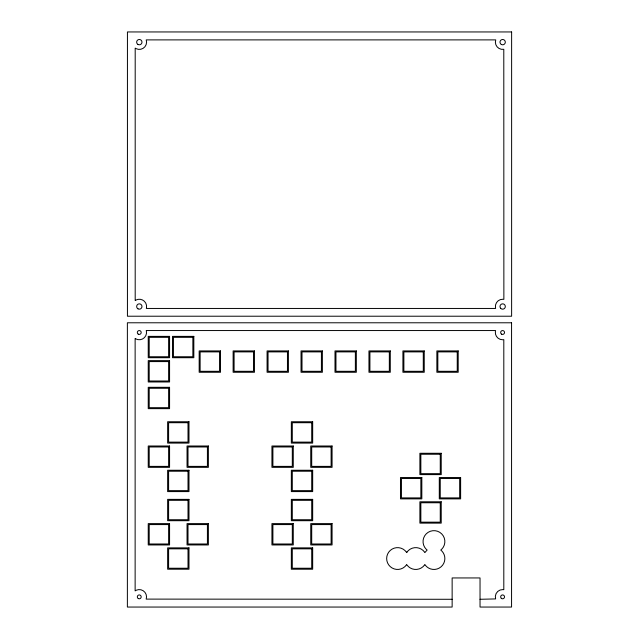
<?xml version="1.0" encoding="UTF-8"?>
<svg xmlns="http://www.w3.org/2000/svg" width="639" height="639" viewBox="0 0 639 639"><rect width="100%" height="100%" fill="white"/><g stroke="black" fill="none" stroke-linecap="round" stroke-linejoin="round"><path stroke-width="0.96" d="M452.14 599.286L146.179 599.11A7.277 7.277 0 0 0 136.299 590.212L135.133 590.891L135.133 338.438L135.62 338.79A7.277 7.277 0 0 0 146.379 330.978L146.235 330.547L495.608 330.547L495.353 331.729A7.277 7.277 0 0 0 502.589 339.764L503.804 339.636L503.804 589.693L502.789 589.589A7.277 7.277 0 0 0 495.616 598.919L480.033 599.286M146.531 307.503L146.323 308.453L495.64 308.453L495.433 307.399A7.277 7.277 0 0 1 502.909 299.244L503.867 299.348L503.788 49.323A7.277 7.277 0 0 1 495.728 39.89L146.235 39.89A7.277 7.277 0 0 1 136.011 48.62L135.196 48.117L135.196 300.538L135.883 300.098A7.277 7.277 0 0 1 146.531 307.503M406.931 552.128L406.668 552.559L406.396 552.128A10.911 10.911 0 0 0 390.269 550.427A10.911 10.911 0 0 0 390.269 566.649A10.911 10.911 0 0 0 406.396 564.956L406.668 564.525L406.931 564.956A10.911 10.911 0 0 0 424.592 564.956L424.855 564.525L425.119 564.956A10.911 10.911 0 0 0 441.038 566.841A10.911 10.911 0 0 0 441.669 550.826L440.766 550.051L441.669 549.276A10.911 10.911 0 0 0 441.669 533.845A10.911 10.911 0 0 0 426.237 533.845A10.911 10.911 0 0 0 426.237 549.276L427.14 550.051L424.855 552.559L424.592 552.128A10.911 10.911 0 0 0 406.931 552.128M511.623 31.95L127.433 31.95L127.433 316.217L511.623 316.217L511.623 31.95M511.567 322.783L127.377 322.783L127.377 607.05L452.14 607.05L452.14 577.944L480.033 577.944L480.033 607.05L511.567 607.05L511.567 322.783M169.575 336.37L148.232 336.37L148.232 357.712L169.575 357.712L169.575 336.37M193.833 336.37L172.49 336.37L172.49 357.712L193.833 357.712L193.833 336.37M168.608 337.336L149.207 337.336L149.207 356.746L168.608 356.746L168.608 337.336M192.858 337.336L173.457 337.336L173.457 356.746L192.858 356.746L192.858 337.336M220.511 350.923L199.168 350.923L199.168 372.265L220.511 372.265L220.511 350.923M254.466 350.923L233.123 350.923L233.123 372.265L254.466 372.265L254.466 350.923M288.421 350.923L267.078 350.923L267.078 372.265L288.421 372.265L288.421 350.923M322.383 350.923L301.033 350.923L301.033 372.265L322.383 372.265L322.383 350.923M356.338 350.923L334.996 350.923L334.996 372.265L356.338 372.265L356.338 350.923M390.293 350.923L368.951 350.923L368.951 372.265L390.293 372.265L390.293 350.923M424.248 350.923L402.905 350.923L402.905 372.265L424.248 372.265L424.248 350.923M458.203 350.923L436.86 350.923L436.86 372.265L458.203 372.265L458.203 350.923M219.544 351.889L200.135 351.889L200.135 371.299L219.544 371.299L219.544 351.889M253.499 351.889L234.098 351.889L234.098 371.299L253.499 371.299L253.499 351.889M287.454 351.889L268.053 351.889L268.053 371.299L287.454 371.299L287.454 351.889M321.409 351.889L302.007 351.889L302.007 371.299L321.409 371.299L321.409 351.889M355.364 351.889L335.962 351.889L335.962 371.299L355.364 371.299L355.364 351.889M389.327 351.889L369.917 351.889L369.917 371.299L389.327 371.299L389.327 351.889M423.282 351.889L403.88 351.889L403.88 371.299L423.282 371.299L423.282 351.889M457.236 351.889L437.835 351.889L437.835 371.299L457.236 371.299L457.236 351.889M169.575 360.62L148.232 360.62L148.232 381.97L169.575 381.97L169.575 360.62M168.608 361.594L149.207 361.594L149.207 380.996L168.608 380.996L168.608 361.594M169.575 387.306L148.232 387.306L148.232 408.648L169.575 408.648L169.575 387.306M168.608 388.272L149.207 388.272L149.207 407.674L168.608 407.674L168.608 388.272M188.984 421.748L167.634 421.748L167.634 443.091L188.984 443.091L188.984 421.748M312.679 421.748L291.336 421.748L291.336 443.091L312.679 443.091L312.679 421.748M188.01 422.714L168.608 422.714L168.608 442.116L188.01 442.116L188.01 422.714M311.712 422.714L292.303 422.714L292.303 442.116L311.712 442.116L311.712 422.714M169.575 445.998L148.232 445.998L148.232 467.341L169.575 467.341L169.575 445.998M208.386 445.998L187.043 445.998L187.043 467.341L208.386 467.341L208.386 445.998M293.277 445.998L271.934 445.998L271.934 467.341L293.277 467.341L293.277 445.998M332.08 445.998L310.738 445.998L310.738 467.341L332.08 467.341L332.08 445.998M168.608 446.973L149.207 446.973L149.207 466.374L168.608 466.374L168.608 446.973M207.411 446.973L188.01 446.973L188.01 466.374L207.411 466.374L207.411 446.973M292.303 446.973L272.901 446.973L272.901 466.374L292.303 466.374L292.303 446.973M331.114 446.973L311.712 446.973L311.712 466.374L331.114 466.374L331.114 446.973M441.229 453.275L419.887 453.275L419.887 474.617L441.229 474.617L441.229 453.275M440.255 454.249L420.853 454.249L420.853 473.651L440.255 473.651L440.255 454.249M188.984 470.256L167.634 470.256L167.634 491.599L188.984 491.599L188.984 470.256M312.679 470.256L291.336 470.256L291.336 491.599L312.679 491.599L312.679 470.256M188.01 471.223L168.608 471.223L168.608 490.624L188.01 490.624L188.01 471.223M311.712 471.223L292.303 471.223L292.303 490.624L311.712 490.624L311.712 471.223M421.828 477.533L400.477 477.533L400.477 498.875L421.828 498.875L421.828 477.533M460.631 477.533L439.289 477.533L439.289 498.875L460.631 498.875L460.631 477.533M420.853 478.499L401.452 478.499L401.452 497.901L420.853 497.901L420.853 478.499M459.665 478.499L440.255 478.499L440.255 497.901L459.665 497.901L459.665 478.499M188.984 499.363L167.634 499.363L167.634 520.705L188.984 520.705L188.984 499.363M312.679 499.363L291.336 499.363L291.336 520.705L312.679 520.705L312.679 499.363M188.01 500.329L168.608 500.329L168.608 519.731L188.01 519.731L188.01 500.329M311.712 500.329L292.303 500.329L292.303 519.731L311.712 519.731L311.712 500.329M441.229 501.783L419.887 501.783L419.887 523.125L441.229 523.125L441.229 501.783M440.255 502.757L420.853 502.757L420.853 522.159L440.255 522.159L440.255 502.757M169.575 523.613L148.232 523.613L148.232 544.955L169.575 544.955L169.575 523.613M208.386 523.613L187.043 523.613L187.043 544.955L208.386 544.955L208.386 523.613M293.277 523.613L271.934 523.613L271.934 544.955L293.277 544.955L293.277 523.613M332.08 523.613L310.738 523.613L310.738 544.955L332.08 544.955L332.08 523.613M168.608 524.587L149.207 524.587L149.207 543.989L168.608 543.989L168.608 524.587M207.411 524.587L188.01 524.587L188.01 543.989L207.411 543.989L207.411 524.587M292.303 524.587L272.901 524.587L272.901 543.989L292.303 543.989L292.303 524.587M331.114 524.587L311.712 524.587L311.712 543.989L331.114 543.989L331.114 524.587M188.984 547.871L167.634 547.871L167.634 569.213L188.984 569.213L188.984 547.871M312.679 547.871L291.336 547.871L291.336 569.213L312.679 569.213L312.679 547.871M188.01 548.837L168.608 548.837L168.608 568.239L188.01 568.239L188.01 548.837M311.712 548.837L292.303 548.837L292.303 568.239L311.712 568.239L311.712 548.837M501.623 334.165A1.941 1.941 0 0 0 504.53 332.488A1.941 1.941 0 0 0 501.623 330.81A1.941 1.941 0 0 0 501.623 334.165M138.256 334.149A1.941 1.941 0 0 0 141.195 332.52A1.941 1.941 0 0 0 138.32 330.794A1.941 1.941 0 0 0 138.256 334.149M138.288 598.543A1.941 1.941 0 0 0 141.195 596.866A1.941 1.941 0 0 0 138.288 595.181A1.941 1.941 0 0 0 138.288 598.543M501.296 598.304A1.941 1.941 0 0 0 504.49 597.265A1.941 1.941 0 0 0 501.99 595.021A1.941 1.941 0 0 0 501.296 598.304M501.319 44.45A2.668 2.668 0 0 0 505.321 42.134A2.668 2.668 0 0 0 501.319 39.826A2.668 2.668 0 0 0 501.319 44.45M500.672 308.302A2.668 2.668 0 0 0 505.193 307.335A2.668 2.668 0 0 0 502.094 303.9A2.668 2.668 0 0 0 500.672 308.302M137.984 308.821A2.668 2.668 0 0 0 141.986 306.512A2.668 2.668 0 0 0 137.984 304.204A2.668 2.668 0 0 0 137.984 308.821M137.984 44.45A2.668 2.668 0 0 0 141.986 42.134A2.668 2.668 0 0 0 137.984 39.826A2.668 2.668 0 0 0 137.984 44.45"/></g></svg>
